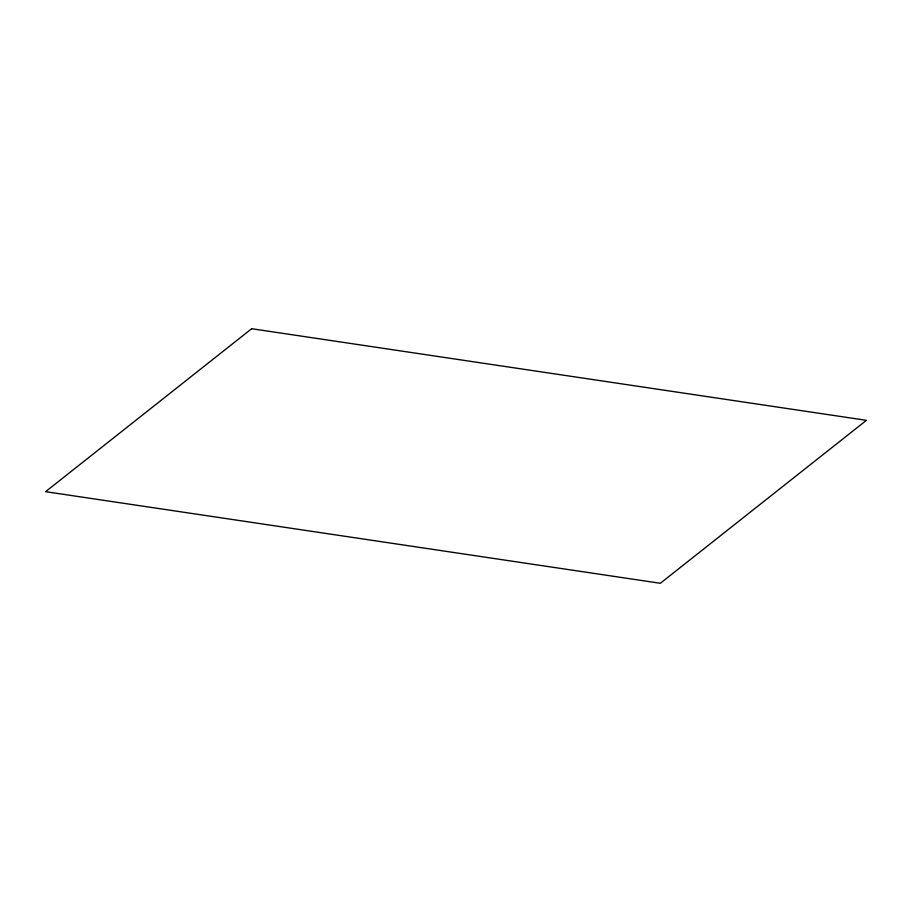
<?xml version="1.0" encoding="UTF-8"?>
<svg xmlns="http://www.w3.org/2000/svg" width="912" height="912" viewBox="0 0 912 912"><rect width="100%" height="100%" fill="white"/><g stroke="black" fill="none" stroke-linecap="round" stroke-linejoin="round"><path stroke-width="1.37" d="M251.655 328.719L45.6 491.671L660.345 583.281L866.4 420.329L251.655 328.719"/></g></svg>
